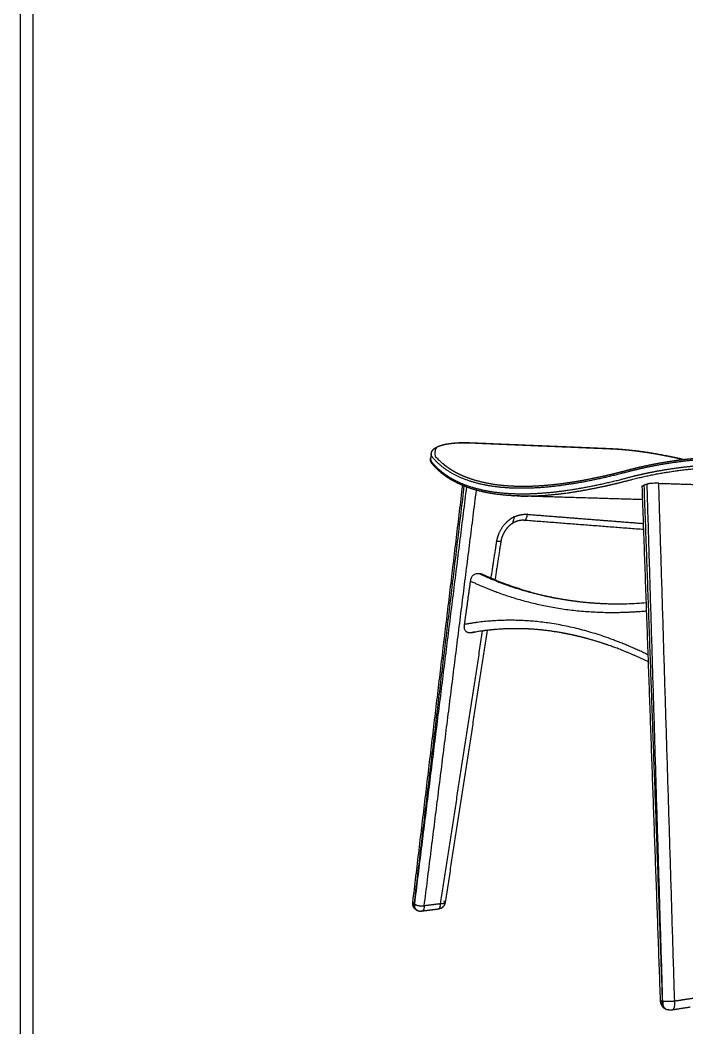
# Model space of a CAD drawing. Header units: millimetres. Extents: x 0 to 2008, y 0 to 2841.
# Drawn here: x 0 to 524, y 627 to 1420 of the extents above; entities that cross this region are included whole.
import ezdxf

# ---------------------------------------------------------------- set-up
doc = ezdxf.new("R2010")
doc.units = ezdxf.units.MM
doc.header["$MEASUREMENT"] = 0
doc.layers.add('3050 Søborg Wood Base', color=7, linetype='Continuous', true_color=0x000000)
doc.layers.add('Layout Large', color=7, linetype='Continuous', true_color=0x000000)

msp = doc.modelspace()

# ---------------------------------------------------------------- linework, layer by layer
at = {"layer": '3050 Søborg Wood Base'}
for points, weights, knots in [([(323.39, 1079.24), (323.41, 1079.31), (323.43, 1079.45), (323.48, 1079.7), (323.58, 1080.13), (323.71, 1080.48), (323.81, 1080.7), (323.98, 1081.07), (324.19, 1081.42), (324.69, 1082.07), (324.98, 1082.37), (325.3, 1082.66), (325.65, 1082.97), (326.02, 1083.26), (326.41, 1083.51), (326.84, 1083.8), (327.28, 1084.05), (327.74, 1084.28), (328.41, 1084.62), (329.14, 1084.94), (329.95, 1085.23), (330.37, 1085.38), (330.8, 1085.52), (331.22, 1085.65), (331.68, 1085.79), (332.14, 1085.92), (332.61, 1086.03), (334.39, 1086.49), (336.43, 1086.86), (338.69, 1087.13), (341.34, 1087.45), (344.29, 1087.63), (347.48, 1087.67), (349.04, 1087.69), (350.6, 1087.68), (352.16, 1087.64), (352.59, 1087.63), (353.01, 1087.61), (353.43, 1087.6)], [1, 1, 1, 1, 1, 1, 1, 1.00055793201, 1.00112772684, 1.0022547955, 1.00282205089, 1.00338620859, 1.00154980392, 1.00154980392, 1.00338620859, 1.00229509074, 1.00229509074, 1.00338620859, 1.00418567619, 1.0049777406, 1.0057587365, 1.00553552655, 1.00553552655, 1.0057587365, 1.00558583482, 1.00558583482, 1.0057587365, 1.00717418642, 1.00853401391, 1.00981329358, 1.01131498834, 1.01270416637, 1.01394233362, 1.01380418575, 1.01380418575, 1.01394233362, 1.01393370518, 1.01393370518, 1.01394233362], [-355.746695, -355.746695, -355.746695, -355.746695, -355.527647, -355.333923, -354.963048, -354.221578, -354.221578, -354.221578, -349.511969, -349.511969, -344.805087, -344.805087, -344.805087, -343.402126, -343.402126, -343.402126, -341.866329, -341.866329, -341.866329, -335.094769, -335.094769, -335.094769, -333.752363, -333.752363, -333.752363, -332.318081, -332.318081, -332.318081, -319.560092, -319.560092, -319.560092, -304.570192, -304.570192, -304.570192, -299.885209, -299.885209, -299.885209, -298.616891, -298.616891, -298.616891, -298.616891]), ([(521.57, 1074.46), (519.08, 1075.03), (514.16, 1076.12), (504.48, 1078.09), (492.84, 1080.12), (479.56, 1081.83), (471.02, 1082.51), (466.97, 1082.71), (466.42, 1082.74), (465.87, 1082.76), (465.32, 1082.79), (464.66, 1082.81), (464.01, 1082.84), (463.36, 1082.87), (458.05, 1083.09), (452.73, 1083.31), (447.39, 1083.54), (417.08, 1084.81), (386.22, 1086.1), (354.77, 1087.41), (354.43, 1087.43), (354.08, 1087.44), (353.74, 1087.46), (351.48, 1087.54), (348.17, 1087.58), (343.74, 1087.41), (340.65, 1087.17), (337.71, 1086.81), (335.12, 1086.37), (332.81, 1085.82), (330.79, 1085.19), (329.04, 1084.45), (327.56, 1083.63), (326.4, 1082.72), (325.72, 1081.88), (325.36, 1081.17), (325.21, 1080.65), (325.15, 1080.09), (325.2, 1079.36), (325.54, 1078.38), (326.02, 1077.7), (326.3, 1077.35), (326.38, 1077.25), (326.47, 1077.16), (326.55, 1077.06), (326.94, 1076.61), (328.41, 1074.96), (331.84, 1071.6), (339.52, 1065.69), (352.63, 1059.22), (370.54, 1054.87), (383.81, 1053.72), (389.76, 1053.53)], [1, 1, 1, 1, 1, 1, 1, 1, 0.999994263483, 0.999994263483, 1, 0.999801384891, 0.999602795119, 0.999404195714, 0.99779435564, 0.996184517608, 0.994574678498, 0.985536007659, 0.97649733406, 0.967458664474, 0.967456361499, 0.967456361499, 0.967458664474, 0.967458664474, 0.967458664474, 0.967458664474, 0.967458664474, 0.967458664474, 0.967458664474, 0.967458664474, 0.967458664474, 0.967458664474, 0.967458664474, 0.967458664474, 0.967458664474, 0.967458664474, 0.967458664474, 0.967458664474, 0.967458664474, 0.967458664474, 0.967458664474, 0.967458664474, 0.967436642319, 0.967436642319, 0.967458664474, 0.966668454481, 0.963757946677, 0.957579271862, 0.945695822003, 0.929608075582, 0.912511379874, 0.902010504151, 0.897659009357], [0, 0, 0, 0, 7.664893, 15.123325, 29.630536, 43.109333, 55.298547, 55.298547, 55.298547, 56.950302, 56.950302, 56.950302, 59.976172, 59.976172, 59.976172, 84.504118, 84.504118, 84.504118, 222.219784, 222.219784, 222.219784, 223.254942, 223.254942, 223.254942, 230.038233, 233.180379, 236.53717, 239.347179, 242.057997, 244.411594, 246.476521, 248.389697, 250.118557, 251.531215, 252.80002, 253.33047, 253.923451, 254.423346, 254.988722, 256.127133, 257.48064, 257.48064, 257.48064, 257.856021, 257.856021, 257.856021, 264.95687, 284.029955, 313.585805, 372.833155, 432.180028, 475.33895, 475.33895, 475.33895, 475.33895]), ([(353.43, 1087.6), (353.6, 1087.59), (353.78, 1087.59), (353.95, 1087.58), (354.13, 1087.57), (354.3, 1087.56), (354.47, 1087.56)], [2705.05785675, 2705.19817494, 2705.33743222, 2705.47575197, 2705.61453352, 2705.75299037, 2705.89271045], [-298.616891, -298.616891, -298.616891, -298.616891, -297.86279, -297.86279, -297.86279, -297.105094, -297.105094, -297.105094, -297.105094]), ([(354.47, 1087.56), (385.91, 1086.24), (416.78, 1084.95), (447.08, 1083.68), (452.42, 1083.45), (457.74, 1083.23), (463.04, 1083.01), (463.7, 1082.98), (464.35, 1082.95), (465, 1082.92), (465.27, 1082.91), (465.53, 1082.9), (465.8, 1082.89), (466.09, 1082.88), (466.38, 1082.86), (466.67, 1082.85), (469.01, 1082.73), (471.35, 1082.58), (473.69, 1082.39), (477.14, 1082.1), (480.68, 1081.74), (484.27, 1081.29), (486.99, 1080.96), (489.7, 1080.59), (492.41, 1080.18), (495.15, 1079.76), (497.89, 1079.31), (500.63, 1078.83), (503.38, 1078.34), (506.12, 1077.82), (508.86, 1077.28), (511.58, 1076.74), (514.29, 1076.17), (517, 1075.57), (518.61, 1075.22), (520.22, 1074.86), (521.82, 1074.48)], [2705.89257856, 2731.16620449, 2756.43984019, 2781.71346673, 2786.2148451, 2790.71622297, 2795.2176043, 2795.77291954, 2796.32819611, 2796.88356908, 2797.1092294, 2797.33385814, 2797.55545284, 2797.5506301, 2797.5506301, 2797.55545284, 2797.31220957, 2797.31220957, 2797.55545284, 2799.80779186, 2801.74363598, 2803.34349045, 2803.17043481, 2803.17043481, 2803.34349045, 2803.20206711, 2803.20206711, 2803.34349045, 2803.23045168, 2803.23045168, 2803.34349045, 2803.25395032, 2803.25395032, 2803.34349045, 2803.31571145, 2803.31571145, 2803.34349045], [-297.105094, -297.105094, -297.105094, -297.105094, -159.389443, -159.389443, -159.389443, -134.861498, -134.861498, -134.861498, -131.835621, -131.835621, -131.835621, -130.606054, -130.606054, -130.606054, -129.738204, -129.738204, -129.738204, -122.695721, -122.695721, -122.695721, -107.521282, -107.521282, -107.521282, -99.310954, -99.310954, -99.310954, -90.975514, -90.975514, -90.975514, -82.604987, -82.604987, -82.604987, -74.284561, -74.284561, -74.284561, -69.342837, -69.342837, -69.342837, -69.342837]), ([(715.49, 1063.23), (715.14, 1063.45), (714.36, 1063.9), (712.59, 1064.77), (709.95, 1065.8), (706.36, 1066.85), (702.3, 1067.76), (697.72, 1068.55), (692.69, 1069.19), (687.24, 1069.67), (683.53, 1069.88), (681.64, 1069.96), (681.28, 1069.97), (680.93, 1069.99), (680.59, 1070), (642.52, 1071.55), (603.51, 1073.13), (563.5, 1074.76), (562.72, 1074.79), (561.94, 1074.82), (561.16, 1074.86), (560.72, 1074.87), (559.98, 1074.9), (558.55, 1074.96), (556.1, 1075.02), (550.86, 1075.06), (542.82, 1074.85), (532.75, 1074.19), (522.07, 1073.1), (511.16, 1071.63), (500.11, 1069.77), (491.13, 1067.95), (484.35, 1066.37), (481.19, 1065.56), (479.68, 1065.16), (479.37, 1065.07), (479.06, 1064.99), (478.75, 1064.91), (474.29, 1063.72), (465.21, 1061.41), (451.75, 1058.39), (438.64, 1055.89), (426.24, 1053.98), (414.46, 1052.65), (403.3, 1051.88), (392.78, 1051.68), (382.9, 1052.03), (373.31, 1052.96), (364.4, 1054.47), (355.88, 1056.62), (348.14, 1059.32), (341.01, 1062.67), (334.8, 1066.49), (329.4, 1070.74), (326.24, 1073.96), (324.78, 1075.67), (324.69, 1075.77), (324.61, 1075.87), (324.53, 1075.96), (324.19, 1076.38), (323.79, 1076.99), (323.48, 1077.8), (323.34, 1078.48), (323.35, 1078.96), (323.39, 1079.24)], [2728.13426355, 2728.13426355, 2728.13426355, 2728.13426355, 2728.13426355, 2728.13426355, 2728.13426355, 2728.13426355, 2728.13426355, 2728.13426355, 2728.13426355, 2728.13426355, 2727.81691763, 2727.50632855, 2727.19806278, 2693.813735, 2660.42939238, 2627.04506195, 2626.40294707, 2625.76102205, 2625.11881274, 2625.11881274, 2625.11881274, 2625.11881274, 2625.11881274, 2625.11881274, 2625.11881274, 2625.11881274, 2625.11881274, 2625.11881274, 2625.11881274, 2625.11881274, 2625.11881274, 2625.11881274, 2625.11881274, 2625.50837482, 2625.89745768, 2626.28620389, 2626.28620389, 2626.28620389, 2626.28620389, 2626.28620389, 2626.28620389, 2626.28620389, 2626.28620389, 2626.28620389, 2626.28620389, 2626.28620389, 2626.28620389, 2626.28620389, 2626.28620389, 2626.28620389, 2626.28620389, 2626.28620389, 2626.28620389, 2626.28620389, 2626.22867088, 2626.22867088, 2626.28620389, 2628.22784727, 2631.18406871, 2635.19729015, 2638.67857374, 2641.17046296, 2642.64489748], [-816.624101, -816.624101, -816.624101, -816.624101, -815.384517, -813.916443, -810.707781, -806.886585, -802.698385, -798.236099, -792.95005, -787.497885, -781.813652, -781.813652, -781.813652, -780.342117, -780.342117, -780.342117, -621.432237, -621.432237, -621.432237, -618.376009, -618.376009, -618.376009, -617.070167, -616.15218, -614.06597, -609.728252, -600.41749, -589.949758, -579.461214, -568.229637, -556.929403, -545.843601, -540.736553, -536.047135, -536.047135, -536.047135, -534.54373, -534.54373, -534.54373, -520.69575, -506.429309, -493.184895, -480.658937, -468.802127, -457.622122, -447.10846, -437.235412, -427.970218, -418.237387, -410.149916, -401.631662, -393.659526, -386.557522, -379.807475, -373.055546, -373.055546, -373.055546, -372.675316, -372.675316, -372.675316, -366.448788, -363.334063, -360.219339, -355.746695, -355.746695, -355.746695, -355.746695]), ([(390.87, 1045.79), (390.5, 1045.8), (389.76, 1045.83), (388.33, 1045.88), (385.91, 1046), (381.15, 1046.32), (377.09, 1046.75), (374.41, 1047.12), (369.4, 1047.8), (364.65, 1048.74), (355.79, 1051.07), (351.66, 1052.48), (347.82, 1054.11), (340.27, 1057.31), (333.83, 1061.39), (328.6, 1066.27), (327.35, 1067.44), (326.16, 1068.66), (325.03, 1069.94), (324.83, 1070.16), (324.64, 1070.39), (324.44, 1070.61), (324.36, 1070.71), (324.27, 1070.82), (324.19, 1070.92), (323.73, 1071.47), (323.38, 1072.04), (323.13, 1072.63), (323, 1072.93), (322.9, 1073.23), (322.77, 1073.86), (322.73, 1074.19), (322.73, 1074.53), (322.73, 1074.57), (322.73, 1074.64), (322.74, 1074.78), (322.75, 1075.05), (322.78, 1075.27), (322.8, 1075.42)], [1, 1, 1, 1, 1, 1, 1, 1, 1.00452774015, 1.00912184092, 1.01839356682, 1.02308078704, 1.0278055266, 1.03720804553, 1.04676970157, 1.05642307346, 1.0555990806, 1.0555990806, 1.05642307346, 1.05639686815, 1.05639686815, 1.05642307346, 1.05639735365, 1.05639735365, 1.05642307346, 1.05731002268, 1.05821987145, 1.05913074525, 1.05958844125, 1.06005034423, 1.06096839187, 1.06144652502, 1.06190272971, 1.06190272971, 1.06190272971, 1.06190272971, 1.06190272971, 1.06190272971, 1.06190272971], [0, 0, 0, 0, 1.134206, 2.199162, 4.296022, 8.406124, 16.523097, 16.523097, 16.523097, 56.42645, 56.42645, 96.3553, 96.3553, 96.3553, 175.842072, 175.842072, 175.842072, 180.964063, 180.964063, 180.964063, 181.853989, 181.853989, 181.853989, 182.256975, 182.256975, 182.256975, 189.724455, 189.724455, 189.724455, 193.494137, 193.494137, 197.227935, 197.227935, 197.227935, 197.335037, 197.445211, 197.653465, 198.119265, 198.119265, 198.119265, 198.119265]), ([(322.81, 1075.48), (322.79, 1075.32), (322.74, 1074.69), (322.98, 1073.58), (323.57, 1072.62), (323.97, 1072.13), (324.05, 1072.04), (324.14, 1071.94), (324.22, 1071.84), (325.71, 1070.08), (329.09, 1066.64), (334.97, 1062.06), (341.46, 1058.2), (348.77, 1054.86), (356.46, 1052.23), (364.86, 1050.16), (373.5, 1048.7), (382.79, 1047.77), (392.73, 1047.39), (403.3, 1047.56), (414.5, 1048.29), (426.32, 1049.6), (438.82, 1051.49), (451.57, 1053.9), (465.09, 1056.89), (474.17, 1059.17), (479.07, 1060.47), (479.38, 1060.55), (479.69, 1060.63), (480, 1060.72), (481.62, 1061.15), (484.87, 1061.97), (491.67, 1063.54), (500.49, 1065.32), (511.35, 1067.15), (522.19, 1068.64), (532.77, 1069.73), (542.87, 1070.42), (550.98, 1070.66), (556.42, 1070.63), (558.99, 1070.57), (560.46, 1070.52), (561.23, 1070.49), (561.68, 1070.47), (562.46, 1070.44), (563.24, 1070.41), (564.02, 1070.38), (604.04, 1068.81), (643.06, 1067.28), (681.14, 1065.78), (681.48, 1065.77), (681.83, 1065.75), (682.19, 1065.74), (684.73, 1065.63), (689.68, 1065.34), (695.72, 1064.71), (700.23, 1064.03), (703.26, 1063.47), (706.05, 1062.86), (708.55, 1062.19), (710.84, 1061.47), (712.9, 1060.68), (714.71, 1059.83), (716.21, 1058.96), (717.47, 1058.02), (718.44, 1057.05), (719.01, 1056.14), (719.28, 1055.44), (719.35, 1055.05), (719.37, 1054.86)], [2644.0048244, 2643.13564109, 2639.87502839, 2634.28169872, 2629.66557337, 2627.39909136, 2627.3361767, 2627.3361767, 2627.39909136, 2627.39909136, 2627.39909136, 2627.39909136, 2627.39909136, 2627.39909136, 2627.39909136, 2627.39909136, 2627.39909136, 2627.39909136, 2627.39909136, 2627.39909136, 2627.39909136, 2627.39909136, 2627.39909136, 2627.39909136, 2627.39909136, 2627.39909136, 2627.39909136, 2627.00755935, 2626.61523448, 2626.22273755, 2626.22273755, 2626.22273755, 2626.22273755, 2626.22273755, 2626.22273755, 2626.22273755, 2626.22273755, 2626.22273755, 2626.22273755, 2626.22273755, 2626.22273755, 2626.22273755, 2626.22273755, 2626.22273755, 2626.8654232, 2627.50803679, 2628.15069484, 2661.56457328, 2694.97845487, 2728.39233267, 2728.70114665, 2729.01154931, 2729.32937268, 2729.32937268, 2729.32937268, 2729.32937268, 2729.32937268, 2729.32937268, 2729.32937268, 2729.32937268, 2729.32937268, 2729.32937268, 2729.32937268, 2729.32937268, 2729.32937268, 2729.32937268, 2729.32937268, 2729.32937268, 2729.32937268, 2729.32937268], [0, 0, 0, 0, 2.63727, 9.91511, 17.19295, 17.19295, 17.19295, 17.577548, 17.577548, 17.577548, 24.498809, 31.998938, 39.913535, 47.102871, 56.070505, 64.281622, 73.023779, 82.347355, 92.278387, 102.848173, 114.057319, 125.938744, 138.524837, 151.978747, 164.84139, 180.060319, 180.060319, 180.060319, 181.572011, 181.572011, 181.572011, 186.600296, 191.62519, 202.516774, 213.580099, 224.656299, 235.343632, 245.493677, 255.011748, 259.668903, 261.808452, 262.740315, 264.091814, 264.091814, 264.091814, 267.148116, 267.148116, 267.148116, 426.057995, 426.057995, 426.057995, 427.529449, 427.529449, 427.529449, 435.149599, 442.421574, 445.738573, 448.825728, 451.677998, 454.300747, 456.583793, 458.864975, 460.918559, 462.592737, 464.054897, 465.615499, 466.688534, 467.267114, 467.858828, 467.858828, 467.858828, 467.858828]), ([(389.76, 1053.53), (392, 1053.46), (394.23, 1053.43), (396.47, 1053.44), (400.7, 1053.47), (405.16, 1053.64), (414.34, 1054.26), (419.11, 1054.72), (424.03, 1055.33), (433.94, 1056.55), (444.46, 1058.36), (455.55, 1060.76), (463.23, 1062.41), (471.19, 1064.34), (479.42, 1066.54), (479.72, 1066.62), (480.03, 1066.7), (480.34, 1066.78), (480.63, 1066.86), (480.93, 1066.94), (481.23, 1067.02), (482.96, 1067.47), (484.69, 1067.91), (486.43, 1068.32), (489.25, 1068.98), (492.08, 1069.6), (494.92, 1070.18), (499.36, 1071.08), (504.1, 1071.94), (509.03, 1072.72), (514.09, 1073.52), (519.34, 1074.23), (524.62, 1074.8), (528.1, 1075.19), (531.6, 1075.51), (535.09, 1075.77), (540.82, 1076.19), (546.44, 1076.42), (551.73, 1076.43), (552.78, 1076.44), (553.83, 1076.43), (554.88, 1076.42), (555.38, 1076.41), (555.88, 1076.4), (556.38, 1076.39), (556.68, 1076.38), (556.98, 1076.38), (557.27, 1076.37), (557.57, 1076.36), (557.86, 1076.35), (558.16, 1076.34), (558.53, 1076.33), (558.91, 1076.32), (559.29, 1076.3), (559.48, 1076.29), (559.66, 1076.29), (559.85, 1076.28), (560.04, 1076.27), (560.23, 1076.26), (560.42, 1076.25)], [1, 0.999883939869, 0.999883939869, 1, 0.996676923305, 0.993363415592, 0.986885698592, 0.983683484172, 0.980532406961, 0.974252366301, 0.968161558254, 0.962300661974, 0.958286026245, 0.954377631165, 0.950589092091, 0.950448423438, 0.950307942615, 0.950167933002, 0.950165934574, 0.950165934574, 0.950167933002, 0.950119224762, 0.950119224762, 0.950167933002, 0.950088180985, 0.950088180985, 0.950167933002, 0.949121684839, 0.948318140886, 0.947781224538, 0.947230785081, 0.94696068349, 0.946984339245, 0.946884812724, 0.946884812724, 0.946984339245, 0.947435315822, 0.948236876834, 0.949365367838, 0.949344146948, 0.949344146948, 0.949365367838, 0.949359221675, 0.949359221675, 0.949365367838, 0.949363243792, 0.949363243792, 0.949365367838, 0.949363176252, 0.949363176252, 0.949365367838, 0.949361585396, 0.949361585396, 0.949365367838, 0.949420878016, 0.949477011346, 0.949533332686, 0.949589290068, 0.94964514594, 0.949701024114], [475.33895, 475.33895, 475.33895, 475.33895, 482.04518, 482.04518, 482.04518, 511.655863, 511.655863, 541.372689, 541.372689, 541.372689, 600.508276, 600.508276, 600.508276, 641.000975, 641.000975, 641.000975, 642.503229, 642.503229, 642.503229, 643.429557, 643.429557, 643.429557, 648.783178, 648.783178, 648.783178, 657.476965, 657.476965, 657.476965, 674.534165, 674.534165, 674.534165, 692.026637, 692.026637, 692.026637, 702.548767, 702.548767, 702.548767, 721.697615, 721.697615, 721.697615, 724.848073, 724.848073, 724.848073, 726.350784, 726.350784, 726.350784, 727.242239, 727.242239, 727.242239, 728.125223, 728.125223, 728.125223, 729.254811, 729.254811, 729.254811, 729.995009, 729.995009, 729.995009, 730.730895, 730.730895, 730.730895, 730.730895]), ([(391.02, 1045.79), (396.49, 1045.62), (414.11, 1045.87), (443.54, 1049.68), (469.41, 1055.63), (480.53, 1058.56), (480.84, 1058.64), (481.15, 1058.73), (481.46, 1058.81), (483.04, 1059.23), (486.21, 1060.02), (492.84, 1061.54), (501.43, 1063.26), (512, 1065.03), (522.55, 1066.47), (532.83, 1067.53), (542.73, 1068.2), (550.61, 1068.43), (555.89, 1068.4), (558.29, 1068.34), (559.73, 1068.29), (560.48, 1068.26), (560.93, 1068.24), (561.71, 1068.21), (562.49, 1068.18), (563.26, 1068.15), (603.27, 1066.61), (642.29, 1065.11), (680.35, 1063.64), (680.7, 1063.62), (681.05, 1063.61), (681.4, 1063.6), (684.36, 1063.48), (689.95, 1063.13), (696.7, 1062.34), (701.56, 1061.51), (704.77, 1060.82), (707.65, 1060.06), (710.23, 1059.2), (712.49, 1058.27), (714.4, 1057.26), (715.9, 1056.21), (716.88, 1055.23), (717.42, 1054.42), (717.69, 1053.82), (717.84, 1053.25), (717.89, 1052.64), (717.82, 1052.05), (717.63, 1051.46), (717.34, 1050.89), (717.09, 1050.52), (716.94, 1050.33), (716.88, 1050.25), (716.75, 1050.09), (716.6, 1049.93), (716.52, 1049.85), (716.45, 1049.77), (716.38, 1049.69), (716.3, 1049.61), (716.14, 1049.45), (715.08, 1048.36), (711.76, 1045.56), (707.53, 1043.33), (704.19, 1042.06), (704.1, 1042.03)], [2432.9605697, 2422.31715728, 2390.36961674, 2346.02134467, 2314.28550123, 2301.86590762, 2301.52232988, 2301.17890944, 2300.83639833, 2300.83639833, 2300.83639833, 2300.83639833, 2300.83639833, 2300.83639833, 2300.83639833, 2300.83639833, 2300.83639833, 2300.83639833, 2300.83639833, 2300.83639833, 2300.83639833, 2300.83639833, 2300.83639833, 2301.39912606, 2301.96185891, 2302.52458925, 2331.78330027, 2361.0420125, 2390.30072353, 2390.57170097, 2390.84213142, 2391.11520157, 2391.11520157, 2391.11520157, 2391.11520157, 2391.11520157, 2391.11520157, 2391.11520157, 2391.11520157, 2391.11520157, 2391.11520157, 2391.11520157, 2391.11520157, 2391.11520157, 2391.11520157, 2391.11520157, 2391.11520157, 2391.11520157, 2391.11520157, 2391.11520157, 2391.11520157, 2391.11520157, 2391.5919043, 2392.6178248, 2393.64229667, 2394.19099067, 2394.14885222, 2394.14885222, 2394.19099067, 2395.26364509, 2402.42479191, 2422.00336362, 2440.75975096, 2453.35291092, 2453.7242564], [596.936514, 596.936514, 596.936514, 596.936514, 635.754258, 715.156755, 769.80234, 769.80234, 769.80234, 771.314031, 771.314031, 771.314031, 776.215559, 781.11232, 791.721247, 802.490552, 813.264319, 823.651872, 833.511018, 843.03067, 847.272252, 849.348179, 850.253095, 851.592376, 851.592376, 851.592376, 854.648678, 854.648678, 854.648678, 1013.558556, 1013.558556, 1013.558556, 1015.03001, 1015.03001, 1015.03001, 1023.934159, 1031.820473, 1035.416936, 1038.700673, 1041.675829, 1044.350513, 1046.85133, 1049.00223, 1050.821598, 1052.345675, 1053.142163, 1053.713144, 1054.320718, 1054.910662, 1055.526344, 1056.108641, 1056.738072, 1057.457242, 1057.457242, 1057.457242, 1058.96382, 1060.701266, 1060.701266, 1060.701266, 1061.025879, 1061.025879, 1061.025879, 1064.425434, 1083.725156, 1123.177797, 1124.376888, 1124.376888, 1124.376888, 1124.376888]), ([(489.25, 1053.52), (489.25, 1053.6), (489.32, 1053.67), (489.56, 1053.82), (489.73, 1053.9), (490.12, 1054.05), (490.34, 1054.12), (490.57, 1054.19)], [2339.93348945, 2339.39510563, 2338.86126031, 2337.85360589, 2337.39642809, 2336.49735069, 2336.08969078, 2335.65805621], [817.067484, 817.067484, 817.067484, 817.067484, 818.720229, 818.720229, 820.254519, 820.254519, 821.809594, 821.809594, 821.809594, 821.809594]), ([(388.57, 1029.27), (388.81, 1029.38), (389.05, 1029.49), (389.3, 1029.6), (390.87, 1030.29), (392.5, 1030.78), (394.14, 1031.07), (395.75, 1031.35), (397.37, 1031.44), (398.95, 1031.31)], [2652.83884422, 2652.56424658, 2652.56424658, 2652.83884422, 2653.87395303, 2655.01328111, 2656.22615653, 2657.42076649, 2658.68672529, 2659.99516895], [-14.742998, -14.742998, -14.742998, -14.742998, -13.946055, -13.946055, -13.946055, -6.914781, -6.914781, -6.914781, 0.010604, 0.010604, 0.010604, 0.010604]), ([(398.95, 1031.31), (398.96, 1031.31), (398.96, 1031.31), (398.96, 1031.31), (430, 1028.86), (460.43, 1026.46), (490.3, 1024.11)], [2659.99516895, 2659.99784114, 2660.00051328, 2660.00318542, 2685.87280091, 2711.74241712, 2737.6120337], [0.010604, 0.010604, 0.010604, 0.010604, 0.024774, 0.024774, 0.024774, 137.210141, 137.210141, 137.210141, 137.210141]), ([(388.58, 1029.35), (387.55, 1028.83), (386.56, 1028.23), (385.62, 1027.57), (383.49, 1026.07), (380.24, 1022.94), (376.43, 1016.82), (375.04, 1012.52), (374.6, 1009.95), (374.6, 1009.93), (374.59, 1009.92), (374.59, 1009.9)], [1, 0.998275453396, 0.998275453396, 1, 0.999542612755, 0.998947218114, 0.998546478231, 0.998645642881, 0.998823854723, 0.998825139658, 0.998826430773, 0.998827728003], [115.623428, 115.623428, 115.623428, 115.623428, 119.088696, 119.088696, 119.088696, 129.348291, 136.343771, 146.421078, 146.421078, 146.421078, 146.494001, 146.494001, 146.494001, 146.494001]), ([(386.66, 1023.85), (385.03, 1022.71), (383.54, 1021.27), (382.27, 1019.62), (381.39, 1018.48), (380.63, 1017.26), (380, 1015.97), (379.09, 1014.11), (378.44, 1012.13), (378.1, 1010.13)], [2656.32339245, 2655.21421961, 2654.37043302, 2653.82105816, 2645.13653568, 2645.13653568, 2653.82105816, 2653.68905277, 2653.8546472, 2654.31907646], [3.605157, 3.605157, 3.605157, 3.605157, 11.686419, 11.686419, 11.686419, 15.986233, 15.986233, 15.986233, 23.920114, 23.920114, 23.920114, 23.920114]), ([(396.2, 1026.57), (395.13, 1026.65), (393.99, 1026.59), (392.84, 1026.39), (391.67, 1026.18), (390.48, 1025.82), (389.32, 1025.31), (388.41, 1024.91), (387.55, 1024.44), (386.72, 1023.9)], [2665.13948956, 2663.88339868, 2662.69320935, 2661.58199281, 2660.44887865, 2659.4009991, 2658.45221219, 2652.17025643, 2652.17025643, 2658.45221219], [94.555688, 94.555688, 94.555688, 94.555688, 99.897608, 99.897608, 99.897608, 105.337774, 105.337774, 105.337774, 108.297104, 108.297104, 108.297104, 108.297104]), ([(386.72, 1023.9), (386.85, 1023.98), (386.98, 1024.09), (387.29, 1024.38), (387.47, 1024.57), (387.66, 1024.8)], [2656.48280574, 2656.26267196, 2656.05131683, 2655.5788264, 2655.33612454, 2655.13472144], [108.297104, 108.297104, 108.297104, 108.297104, 109.233237, 109.233237, 110.530637, 110.530637, 110.530637, 110.530637]), ([(378.1, 1010.13), (378.1, 1010.09), (378.03, 1010), (377.75, 1009.89), (377.19, 1009.82), (376.44, 1009.8), (375.55, 1009.84), (374.92, 1009.87), (374.59, 1009.9)], [2653.61660786, 2653.3213694, 2652.57764652, 2651.39910089, 2650.16620603, 2649.08096761, 2648.17557194, 2647.63349432, 2647.38543728], [23.925028, 23.925028, 23.925028, 23.925028, 24.822934, 26.169767, 27.520213, 28.881556, 30.258189, 31.64532, 31.64532, 31.64532, 31.64532]), ([(360.76, 984.73), (360.95, 984.73), (361.32, 984.72), (361.87, 984.67), (362.4, 984.59), (362.92, 984.46), (363.26, 984.33), (363.43, 984.26), (363.43, 984.25)], [2644.28994897, 2644.4340081, 2644.72192234, 2645.15764946, 2645.59818433, 2646.04197835, 2646.34309981, 2646.49500255, 2646.49969999], [0, 0, 0, 0, 0.784176, 1.566983, 2.346603, 3.121913, 3.892787, 3.917389, 3.917389, 3.917389, 3.917389]), ([(363.43, 984.25), (366.04, 983.04), (371.29, 980.71), (382.27, 976.28), (396.22, 971.5), (413.28, 966.99), (424.63, 964.82), (430.34, 963.93), (431.63, 963.73), (434.22, 963.34), (439.43, 962.65), (448.54, 961.66), (456.37, 961.17), (461.57, 961)], [2646.49970018, 2646.48814982, 2646.48814982, 2646.48814982, 2646.48814982, 2646.48814982, 2646.48814982, 2646.48814982, 2646.48814982, 2646.48814982, 2646.48814982, 2646.48814982, 2646.48814982, 2646.48814982], [3.917389, 3.917389, 3.917389, 3.917389, 12.523407, 21.159465, 39.432085, 56.731417, 74.080178, 74.080178, 74.080178, 78.001522, 81.937114, 89.855238, 105.4708, 105.4708, 105.4708, 105.4708]), ([(354.26, 978.8), (354.28, 978.78), (354.31, 978.77), (354.34, 978.76), (375.85, 968.58), (419.95, 954.73), (468.42, 953.11), (492.74, 955.36)], [2641.16469397, 2641.10407344, 2641.04345204, 2640.98282979, 2590.91952163, 2494.7201066, 2398.19177628, 2352.77772874], [418.222838, 418.222838, 418.222838, 418.222838, 418.443824, 418.443824, 418.443824, 600.940334, 765.045415, 765.045415, 765.045415, 765.045415]), ([(493.97, 920.64), (469.39, 932.69), (419.57, 949.17), (372.67, 948.93), (349.51, 944.62)], [2347.3955759, 2394.43100804, 2494.95510052, 2595.8913766, 2648.32719014], [21.481644, 21.481644, 21.481644, 21.481644, 193.271215, 383.717433, 383.717433, 383.717433, 383.717433]), ([(356.12, 938.14), (356.05, 938.13), (355.79, 938.09), (355.35, 938.04), (354.8, 938.03), (354.43, 938.04), (354.24, 938.04)], [2655.53077603, 2655.47972913, 2655.29416574, 2654.96452003, 2654.5384923, 2654.25062815, 2654.10656864], [38.152943, 38.152943, 38.152943, 38.152943, 38.453037, 39.233208, 40.016102, 40.80028, 40.80028, 40.80028, 40.80028]), ([(494.17, 915.14), (484.16, 920.01), (474.24, 924.18), (457.81, 930.02), (451.25, 932.07), (438.31, 935.52), (431.94, 936.94), (425.64, 938.06), (424.34, 938.29), (421.66, 938.75), (416.32, 939.55), (409.71, 940.34), (403.25, 940.87), (398.19, 941.14), (395.7, 941.22), (394.45, 941.25)], [2354.40537048, 2373.7390015, 2393.18246054, 2426.06716473, 2439.45970779, 2466.29947038, 2479.74703285, 2493.21633144, 2493.21633144, 2493.21633144, 2493.21633144, 2493.21633144, 2493.21633144, 2493.21633144, 2493.21633144, 2493.21633144], [29.682767, 29.682767, 29.682767, 29.682767, 99.8683, 99.8683, 147.865764, 147.865764, 195.855792, 195.855792, 195.855792, 199.811483, 204.038542, 212.045913, 219.774723, 223.492947, 227.238066, 227.238066, 227.238066, 227.238066]), ([(312.05, 719.67), (311.93, 719.72), (311.82, 719.77), (311.71, 719.83), (311.39, 720), (311.1, 720.2), (310.84, 720.43), (310.77, 720.49), (310.7, 720.55), (310.63, 720.62), (310.45, 720.8), (310.27, 720.99), (309.96, 721.39), (309.83, 721.59), (309.7, 721.8), (309.62, 721.92), (309.55, 722.05), (309.48, 722.18), (309.3, 722.52), (309.16, 722.88), (309.04, 723.24), (308.89, 723.71), (308.81, 724.2), (308.79, 724.69), (308.78, 724.91), (308.79, 725.13), (308.82, 725.56), (308.84, 725.76), (308.86, 725.96)], [1, 0.99932847018, 0.99932847018, 1, 0.995401979831, 0.995401979831, 1, 0.999757302141, 0.999757302141, 1, 1.00000659814, 1.00002454716, 1.00007860582, 1.00011344929, 1.0001534186, 0.999794916096, 0.999794916096, 1.0001534186, 0.997505618034, 0.997505618034, 1.0001534186, 0.994242147677, 0.994242147677, 1.0001534186, 1.00017635518, 1.00019345522, 1.00020575866, 1.00020229494, 1.0001856422], [0, 0, 0, 0, 0.375345, 0.375345, 0.375345, 1.431073, 1.431073, 1.431073, 1.707758, 1.707758, 1.707758, 2.729491, 2.729491, 3.704341, 3.704341, 3.704341, 4.144165, 4.144165, 4.144165, 5.298645, 5.298645, 5.298645, 6.767665, 6.767665, 6.767665, 7.628532, 7.628532, 8.425552, 8.425552, 8.425552, 8.425552]), ([(334.19, 725.65), (334.18, 725.6), (334.18, 725.55), (334.17, 725.51), (334.15, 725.39), (334.12, 725.28), (334.09, 725.18), (334.03, 724.95), (333.95, 724.72), (333.86, 724.51), (333.75, 724.26), (333.64, 724.02), (333.52, 723.78), (333.5, 723.74), (333.48, 723.69), (333.45, 723.65), (333.27, 723.3), (333.05, 722.95), (332.81, 722.63), (332.71, 722.5), (332.6, 722.37), (332.49, 722.24), (332.25, 721.97), (331.98, 721.74), (331.68, 721.54), (331.59, 721.48), (331.5, 721.43), (331.4, 721.37), (331.22, 721.27), (331.03, 721.19), (330.64, 721.05), (330.45, 720.99), (330.25, 720.95), (329.87, 720.86), (329.48, 720.81), (329.13, 720.76)], [1, 0.999947239082, 0.999947239082, 1, 0.99922711909, 0.99922711909, 1, 0.99884306766, 0.99884306766, 1, 0.999436503138, 0.999436503138, 1, 0.999999270784, 0.999998689364, 0.999998213215, 0.999994373592, 0.999996751848, 0.999987702804, 0.999260235375, 0.999260235375, 0.999987702804, 0.999969253066, 0.99993827123, 0.999897186202, 0.999327187227, 0.999327187227, 0.999897186202, 0.999871117536, 0.99984358945, 0.999787136113, 0.99975848083, 0.999727894651, 0.999668778913, 0.999601541595, 0.999496199983], [0, 0, 0, 0, 0.143251, 0.143251, 0.143251, 0.483729, 0.483729, 0.483729, 1.193558, 1.193558, 1.193558, 1.991948, 1.991948, 1.991948, 2.183549, 2.183549, 2.183549, 3.74416, 3.74416, 3.74416, 4.253304, 4.253304, 4.253304, 5.631908, 5.631908, 5.631908, 5.957888, 5.957888, 5.957888, 6.763814, 6.763814, 7.549672, 7.549672, 7.549672, 9.087417, 9.087417, 9.087417, 9.087417]), ([(312.48, 719.5), (312.56, 719.47), (312.74, 719.41), (313.06, 719.31), (313.26, 719.25), (313.44, 719.21), (313.47, 719.2), (313.5, 719.2), (313.53, 719.19), (314.02, 719.09), (314.52, 719.04), (315.02, 719.05), (315.4, 719.05), (315.78, 719.09), (316.14, 719.13), (316.19, 719.14), (316.24, 719.15), (316.29, 719.15)], [2698.82218746, 2698.62937853, 2698.54544196, 2698.42949515, 2698.38534986, 2698.35095754, 2698.34538123, 2698.33995884, 2698.33467712, 2687.91317687, 2687.91317687, 2698.33467712, 2698.388284, 2698.51655349, 2698.74953448, 2698.78272138, 2698.81791062, 2698.8551706], [19.696061, 19.696061, 19.696061, 19.696061, 20.385812, 20.385812, 21.176749, 21.176749, 21.176749, 21.294533, 21.294533, 21.294533, 22.796206, 22.796206, 22.796206, 24.265387, 24.265387, 24.265387, 24.474019, 24.474019, 24.474019, 24.474019]), ([(507.55, 642), (507.34, 642.08), (507.13, 642.18), (506.93, 642.29), (506.85, 642.33), (506.78, 642.37), (506.71, 642.42), (506.3, 642.68), (505.95, 642.98), (505.64, 643.36), (505.58, 643.44), (505.52, 643.52), (505.46, 643.6), (505.31, 643.82), (505.16, 644.04), (505.04, 644.27), (504.86, 644.58), (504.7, 644.89), (504.56, 645.22), (504.41, 645.54), (504.28, 645.87), (504.15, 646.2), (504.04, 646.49), (503.95, 646.78), (503.86, 647.08), (503.82, 647.19), (503.8, 647.29), (503.74, 647.52), (503.72, 647.63), (503.7, 647.74), (503.68, 647.83), (503.67, 647.91), (503.66, 648.09), (503.66, 648.17), (503.65, 648.25)], [1, 0.998938081869, 0.998938081869, 1, 0.999765958069, 0.999765958069, 1, 1.0000095827, 0.999985241041, 1.00002967209, 0.999742971023, 0.999742971023, 1.00002967209, 0.998941029029, 0.998941029029, 1.00002967209, 0.999381102438, 0.999381102438, 1.00002967209, 0.999676052949, 0.999676052949, 1.00002967209, 0.999588708901, 0.999588708901, 1.00002967209, 1.0000325592, 1.00003341465, 1.00003258558, 1.00003072408, 1.00003037951, 1.00003010194, 1.00003101763, 1.00003794656, 1.00004365942, 1.00004666855], [0, 0, 0, 0, 0.694591, 0.694591, 0.694591, 0.942451, 0.942451, 0.942451, 2.528153, 2.528153, 2.528153, 2.832911, 2.832911, 2.832911, 3.623099, 3.623099, 3.623099, 4.684967, 4.684967, 4.684967, 5.752143, 5.752143, 5.752143, 6.673459, 6.673459, 6.673459, 7.048656, 7.048656, 7.423398, 7.423398, 7.423398, 7.72084, 7.72084, 7.986309, 7.986309, 7.986309, 7.986309]), ([(508.04, 641.8), (508.19, 641.73), (508.43, 641.65), (508.72, 641.58), (508.88, 641.54), (508.96, 641.53), (509, 641.52), (509.08, 641.51), (509.16, 641.5), (509.24, 641.49), (509.34, 641.47), (509.44, 641.46), (509.65, 641.45), (509.75, 641.44), (509.86, 641.44), (510.02, 641.43), (510.19, 641.42), (510.35, 641.42), (510.52, 641.41), (510.69, 641.4), (510.87, 641.39), (511.04, 641.39), (511.21, 641.38), (511.38, 641.37), (511.54, 641.36), (511.69, 641.35), (511.85, 641.34), (511.99, 641.33), (512.13, 641.33), (512.27, 641.32), (512.35, 641.32), (512.46, 641.32), (512.58, 641.33), (512.66, 641.34), (512.73, 641.35), (512.78, 641.36)], [1.00006042999, 1.00006042999, 1.00006042999, 1.00006042999, 1.00006042999, 1.00006042999, 1.00006042999, 0.999848137191, 0.999848137191, 1.00006042999, 1.00007883503, 1.00009244451, 1.00010130143, 1.00009745133, 1.00009106148, 1.0000887963, 1.0000887963, 1.00009106148, 1.00007355805, 1.00005557158, 1.00003849406, 1.00003535251, 1.00003535251, 1.00003849406, 1.00002406184, 1.00001259102, 1, 0.999906784052, 0.999906784052, 1, 1, 1, 1, 1, 1, 1], [19.594792, 19.594792, 19.594792, 19.594792, 20.101323, 20.358358, 20.476982, 20.595974, 20.595974, 20.595974, 20.839636, 20.839636, 20.839636, 21.200966, 21.200966, 21.535238, 21.535238, 21.535238, 22.030303, 22.030303, 22.030303, 22.614577, 22.614577, 22.614577, 23.128505, 23.128505, 23.128505, 23.657617, 23.657617, 23.657617, 24.076499, 24.076499, 24.076499, 24.33254, 24.384349, 24.435322, 24.588619, 24.588619, 24.588619, 24.588619])]:
    msp.add_rational_spline(points, weights, degree=3, knots=knots, dxfattribs=at)
for points in [[(323.39, 1079.24), (323.1, 1077.36), (322.81, 1075.48)], [(505.42, 647.89), (499.26, 851.46), (493.1, 1055.02)], [(514.79, 648.07), (508.53, 851.9), (502.27, 1055.72)], [(502.27, 1055.72), (519.75, 1055.16), (537.22, 1054.6)], [(308.86, 725.98), (328.45, 889.99), (348.04, 1054.01)], [(349.04, 1053.6), (329.4, 889.23), (309.75, 724.87)], [(351, 1052.83), (330.52, 888.8), (310.05, 724.76)], [(317.79, 723.14), (338.32, 886.71), (358.84, 1050.28)], [(503.65, 648.26), (496.45, 850.89), (489.25, 1053.52)], [(490.57, 1054.19), (497.8, 851.12), (505.03, 648.05)], [(489.63, 1042.83), (440.37, 1044.31), (391.11, 1045.78)], [(388.03, 1025.45), (388.03, 1025.46), (388.03, 1025.46)], [(490.47, 1019.27), (443.33, 1022.92), (396.2, 1026.57)], [(374.59, 1009.9), (372.38, 995.57), (370.17, 981.24)], [(378.1, 1010.12), (375.77, 994.99), (373.43, 979.87)], [(350.7, 953.19), (352.48, 965.99), (354.26, 978.8)], [(349.51, 944.62), (350.1, 948.91), (350.7, 953.19)], [(330.65, 724.74), (347.19, 832.06), (363.72, 939.39)], [(367.26, 939.86), (350.73, 832.76), (334.19, 725.66)], [(309.75, 724.87), (309.9, 724.81), (310.05, 724.76)], [(330.65, 724.74), (324.22, 723.94), (317.79, 723.14)], [(312.46, 719.51), (312.33, 719.56), (312.2, 719.61)], [(316.29, 719.15), (322.71, 719.96), (329.13, 720.76)], [(505.03, 648.05), (505.23, 647.97), (505.42, 647.89)], [(512.83, 641.37), (519.95, 642.48), (527.06, 643.6)], [(529.09, 650.28), (521.94, 649.18), (514.79, 648.07)], [(507.95, 641.83), (507.78, 641.9), (507.62, 641.97)]]:
    msp.add_open_spline(points, degree=2, dxfattribs=at)
for points, weights, degree in [([(493.1, 1055.02), (491.84, 1054.6), (490.57, 1054.19)], [1, 0.999982146862, 1], 2), ([(493.69, 1055.22), (493.39, 1055.13), (493.1, 1055.02)], [1, 0.999903156152, 1], 2), ([(387.65, 1045.92), (388.08, 1045.9), (388.51, 1045.88)], [1, 0.999996716927, 1], 2), ([(386.77, 1023.93), (386.73, 1023.9), (386.69, 1023.88), (386.66, 1023.85)], [2656.40077064, 2656.37451317, 2656.34839494, 2656.32241655], 3), ([(387.66, 1024.8), (387.87, 1025.11), (388.03, 1025.45)], [1, 0.997354651851, 1], 2), ([(388.03, 1025.45), (387.88, 1025.43), (387.73, 1025.41)], [1, 0.999503529361, 1], 2), ([(388.03, 1025.46), (387.89, 1025.45), (387.75, 1025.45)], [0.999999999715, 0.999401725518, 1], 2), ([(378.1, 1010.13), (378.1, 1010.13), (378.1, 1010.13), (378.1, 1010.13)], [2653.61576174, 2653.61604944, 2653.61633724, 2653.61662516], 3), ([(360.76, 984.73), (408.53, 962.52), (462.4, 960.97)], [2644.28994897, 2518.14279319, 2416.94649399], 2), ([(394.45, 941.25), (374.01, 941.7), (354.24, 938.04)], [2549.05929357, 2598.63997643, 2654.10656864], 2), ([(309.75, 724.87), (309.46, 725.09), (309.16, 725.32), (308.94, 725.54), (308.84, 725.77), (308.86, 725.98)], [2697.27504898, 2698.00440263, 2698.73375628, 2699.52746564, 2700.37016764, 2701.22768977], 5), ([(312.2, 719.61), (311.1, 720.03), (310.18, 720.89), (309.64, 722.2), (309.7, 723.53), (309.75, 724.87)], [2699.61209134, 2698.70045166, 2697.89947966, 2697.36910304, 2697.32207601, 2697.27504898], 5), ([(310.05, 724.76), (309.99, 723.42), (309.93, 722.09), (310.47, 720.78), (311.39, 719.92), (312.48, 719.5)], [2696.56794236, 2696.61492722, 2696.66191208, 2697.19094741, 2697.99047334, 2698.90089817], 5), ([(310.05, 724.76), (310.88, 724.11), (311.71, 723.47), (314.3, 722.93), (316.04, 723.04), (317.79, 723.14)], [2696.56794236, 2694.53709687, 2692.50625137, 2691.87300316, 2693.27087178, 2694.6687404], 5), ([(317.79, 723.14), (317.71, 721.9), (317.62, 720.65), (317.3, 719.66), (316.82, 719.22), (316.29, 719.15)], [2694.6687404, 2695.01113254, 2695.35352468, 2696.2698414, 2697.49838353, 2698.85359174], 5), ([(329.13, 720.76), (329.67, 720.83), (330.15, 721.27), (330.47, 722.25), (330.56, 723.5), (330.65, 724.74)], [2708.92225354, 2707.56704478, 2706.33850202, 2705.42218468, 2705.07979244, 2704.7374002], 5), ([(334.19, 725.66), (334.14, 725.3), (333.69, 725), (332.82, 724.81), (331.73, 724.77), (330.65, 724.74)], [2710.97602364, 2709.46362136, 2707.91270953, 2706.51496349, 2705.62618185, 2704.7374002], 5), ([(334.2, 725.69), (334.22, 725.9), (334.11, 726.12), (333.88, 726.36), (333.58, 726.59), (333.28, 726.81)], [2711.09420045, 2711.95435994, 2712.79913943, 2713.59408481, 2714.32373223, 2715.05337964], 5), ([(505.03, 648.05), (504.59, 648.08), (504.16, 648.11), (503.83, 648.15), (503.65, 648.2), (503.65, 648.26)], [2286.25847318, 2287.05043292, 2287.84239266, 2288.70902877, 2289.62461642, 2290.54517961], 5), ([(507.62, 641.97), (506.43, 642.46), (505.44, 643.46), (504.87, 644.97), (504.95, 646.51), (505.03, 648.05)], [2288.50036973, 2287.6331885, 2286.87383397, 2286.37136645, 2286.31491981, 2286.25847318], 5), ([(505.42, 647.89), (505.34, 646.34), (505.27, 644.79), (505.84, 643.28), (506.83, 642.28), (508.04, 641.8)], [2285.54237556, 2285.5990301, 2285.65568463, 2286.16330636, 2286.9282987, 2287.80025601], 5), ([(514.79, 648.07), (512.83, 647.91), (510.86, 647.74), (507.74, 647.68), (506.58, 647.79), (505.42, 647.89)], [2283.35838699, 2282.00101911, 2280.64365122, 2281.37191145, 2283.45714351, 2285.54237556], 5), ([(512.78, 641.36), (513.72, 641.51), (514.56, 642.38), (515.11, 644.28), (514.95, 646.18), (514.79, 648.07)], [2287.48189233, 2285.78375424, 2284.20100921, 2283.07786714, 2283.21812706, 2283.35838699], 5), ([(507.82, 641.89), (507.76, 641.92), (507.7, 641.94)], [1, 0.999853462005, 1], 2)]:
    msp.add_rational_spline(points, weights, degree=degree, dxfattribs=at)
for points, knots in [([(502.27, 1055.72), (501.81, 1055.74), (500.97, 1055.76), (499.37, 1055.77), (497.53, 1055.71), (495.78, 1055.56), (494.51, 1055.38), (493.95, 1055.28), (493.69, 1055.22)], [-8.6126, -8.6126, -8.6126, -8.6126, -7.225092, -6.093777, -3.828321, -1.710203, -0.809642, 0, 0, 0, 0]), ([(396.19, 1026.57), (396.35, 1026.56), (396.68, 1026.59), (397.15, 1026.82), (397.58, 1027.23), (397.95, 1027.78), (398.27, 1028.45), (398.55, 1029.26), (398.77, 1030.22), (398.9, 1030.93), (398.95, 1031.31)], [0, 0, 0, 0, 0.469216, 0.987319, 1.554821, 2.215113, 2.964484, 3.787611, 4.768265, 5.940528, 5.940528, 5.940528, 5.940528]), ([(387.73, 1025.41), (387.79, 1025.54), (387.88, 1025.8), (388.06, 1026.36), (388.25, 1027.11), (388.44, 1028.16), (388.53, 1028.92), (388.58, 1029.35)], [111.585309, 111.585309, 111.585309, 111.585309, 111.99832, 112.42737, 113.32357, 114.331507, 115.623428, 115.623428, 115.623428, 115.623428]), ([(354.26, 978.8), (354.3, 979.09), (354.37, 979.6), (354.56, 980.51), (354.87, 981.5), (355.46, 982.56), (356.23, 983.44), (357.16, 984.12), (358.22, 984.56), (359.17, 984.73), (360.02, 984.76), (360.5, 984.74), (360.76, 984.73)], [0, 0, 0, 0, 0.880831, 1.550467, 2.799442, 3.9826, 5.151657, 6.297169, 7.415428, 8.56763, 9.179777, 9.983157, 9.983157, 9.983157, 9.983157]), ([(462.4, 960.97), (463.61, 960.94), (466.03, 960.89), (470.94, 960.85), (477.21, 960.94), (484.83, 961.25), (489.95, 961.6), (492.51, 961.8)], [271.864303, 271.864303, 271.864303, 271.864303, 275.504103, 279.126008, 286.601809, 294.294362, 302.00397, 302.00397, 302.00397, 302.00397]), ([(349.92, 940.07), (349.76, 940.36), (349.51, 941), (349.32, 942.05), (349.32, 943), (349.4, 943.86), (349.47, 944.34), (349.51, 944.62)], [340.85335, 340.85335, 340.85335, 340.85335, 341.843616, 342.902219, 344.042659, 344.660737, 345.502938, 345.502938, 345.502938, 345.502938]), ([(354.24, 938.04), (353.95, 938.05), (353.44, 938.06), (352.72, 938.14), (352.13, 938.28), (351.58, 938.49), (351.08, 938.77), (350.47, 939.26), (350.11, 939.73), (349.92, 940.07)], [335.805938, 335.805938, 335.805938, 335.805938, 336.687221, 337.340677, 337.958224, 338.515876, 339.097765, 339.682611, 340.85335, 340.85335, 340.85335, 340.85335]), ([(394.08, 941.25), (392.46, 941.29), (389.28, 941.3), (382.93, 941.18), (371.85, 940.56), (362.38, 939.3), (356.12, 938.14)], [0, 0, 0, 0, 4.863388, 9.536026, 19.03874, 38.152943, 38.152943, 38.152943, 38.152943])]:
    msp.add_open_spline(points, degree=3, knots=knots, dxfattribs=at)
at = {"layer": 'Layout Large'}
for points in [[(0, 0), (2008.44, 0), (2008.44, 2840.51), (0, 2840.51)], [(10, 10), (1998.44, 10), (1998.44, 2830.51), (10, 2830.51)]]:
    msp.add_lwpolyline(points, close=True, dxfattribs=at)

doc.saveas('drawing.dxf')
